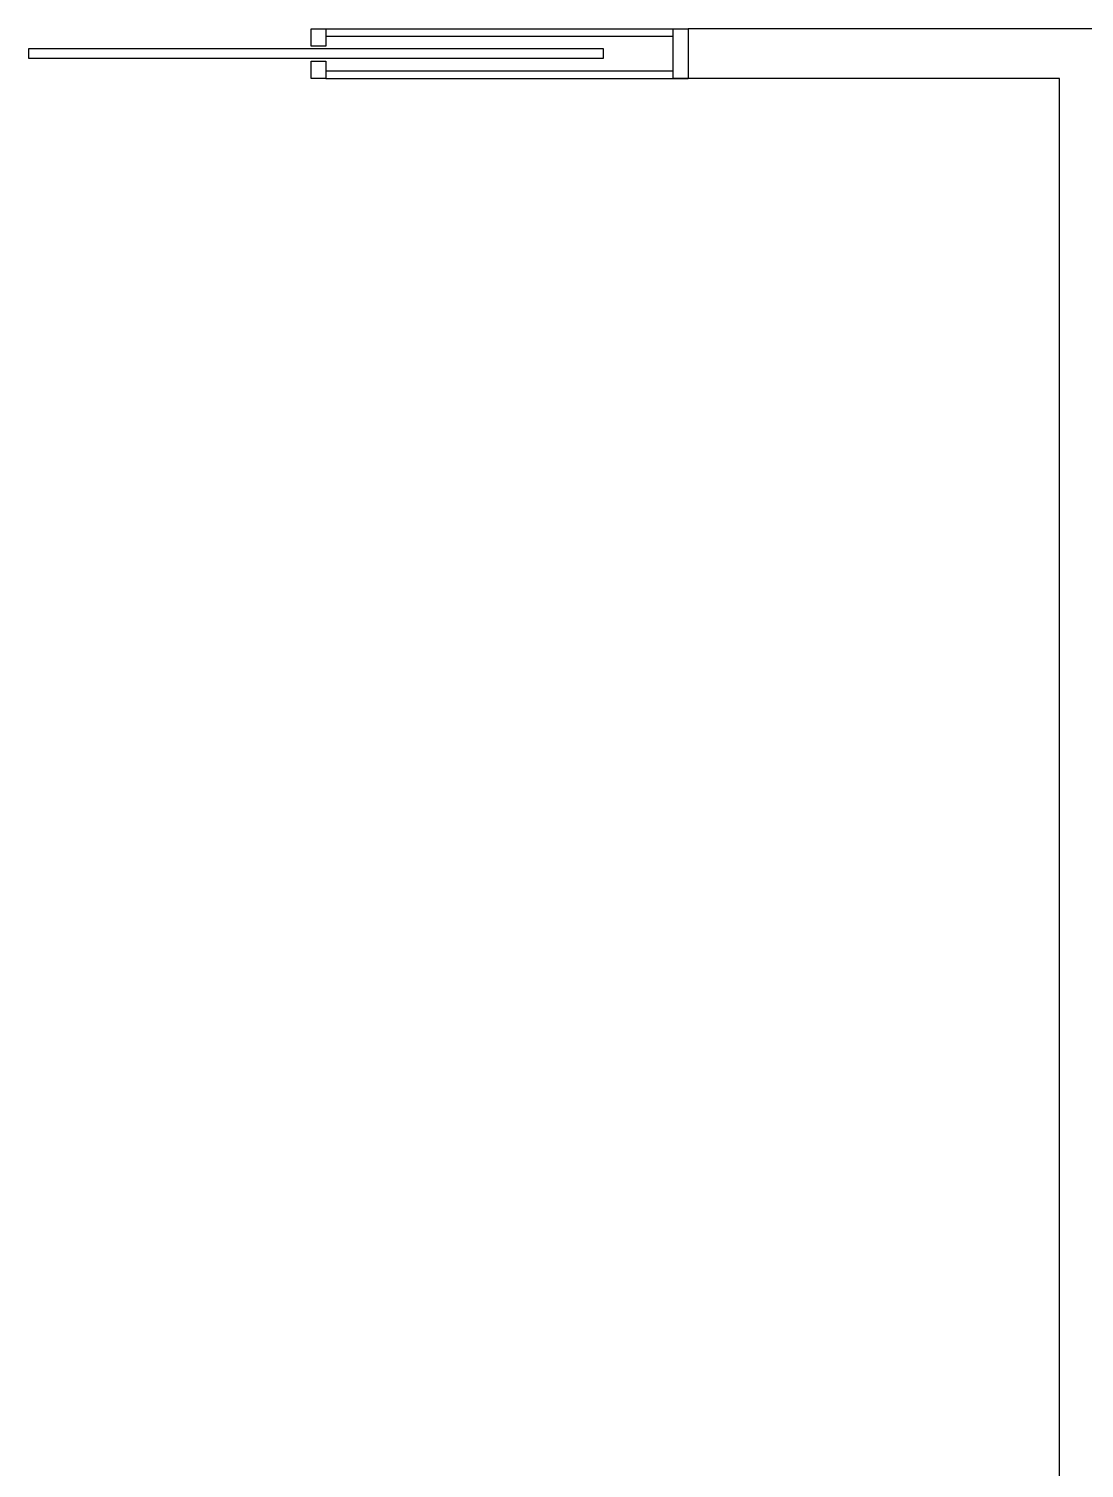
# Model space of a CAD drawing. Header units: millimetres. Extents: x 592430 to 684586, y -483905 to -416366.
# Drawn here: x 635602 to 637733, y -453513 to -450608 of the extents above; entities that cross this region are included whole.
import ezdxf

# ---------------------------------------------------------------- set-up
doc = ezdxf.new("R2010")
doc.units = ezdxf.units.MM
doc.header["$LTSCALE"] = 500
doc.layers.add('ARCH', color=9, linetype='Continuous')

msp = doc.modelspace()

# ---------------------------------------------------------------- linework, layer by layer
at = {"layer": 'ARCH', "color": 9}
for p, q in [((636171.8, -450643.5), (636171.8, -450608.5)), ((636171.8, -450608.5), (636201.8, -450608.5)), ((636201.8, -450608.5), (636201.8, -450643.5)), ((636201.8, -450608.5), (636932.7, -450608.5)), ((636201.8, -450623.5), (636902.8, -450623.5)), ((636902.8, -450708.5), (636902.8, -450608.5)), ((636902.8, -450608.5), (636932.8, -450608.5)), ((640932.8, -450608.5), (636932.8, -450608.5)), ((636932.8, -450608.5), (636932.8, -450708.5)), ((635601.8, -450668.5), (635601.8, -450648.5)), ((635601.8, -450648.5), (636761.8, -450648.5)), ((636201.8, -450643.5), (636171.8, -450643.5)), ((636761.8, -450648.5), (636761.8, -450668.5)), ((636761.8, -450668.5), (635601.8, -450668.5)), ((636171.8, -450708.5), (636171.8, -450673.5)), ((636171.8, -450673.5), (636201.8, -450673.5)), ((636201.8, -450673.5), (636201.8, -450708.5)), ((636201.8, -450708.5), (636171.8, -450708.5)), ((636201.8, -450693.5), (636902.8, -450693.5)), ((636201.8, -450708.5), (636932.8, -450708.5)), ((636932.8, -450708.5), (636902.8, -450708.5)), ((637682.8, -450708.5), (636932.8, -450708.5)), ((637682.8, -460658.5), (637682.8, -450708.5))]:
    msp.add_line(p, q, dxfattribs=at)

doc.saveas('drawing.dxf')
